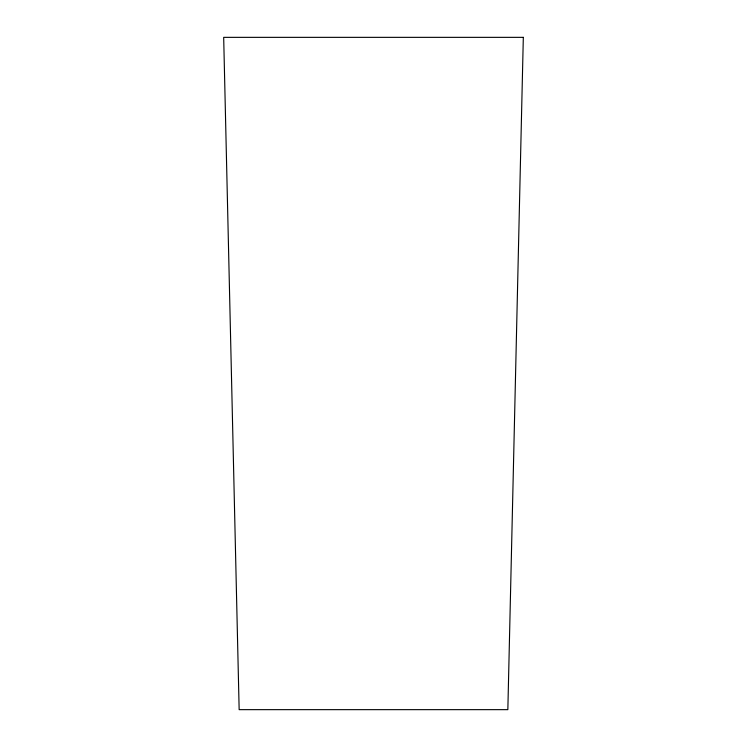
<?xml version="1.0" encoding="UTF-8"?>
<svg xmlns="http://www.w3.org/2000/svg" width="747" height="747" viewBox="0 0 747 747"><rect width="100%" height="100%" fill="white"/><g stroke="black" fill="none" stroke-linecap="round" stroke-linejoin="round"><path stroke-width="1.12" d="M523.32 37.35L507.848 709.65L239.152 709.65L223.68 37.35L523.32 37.35"/></g></svg>
